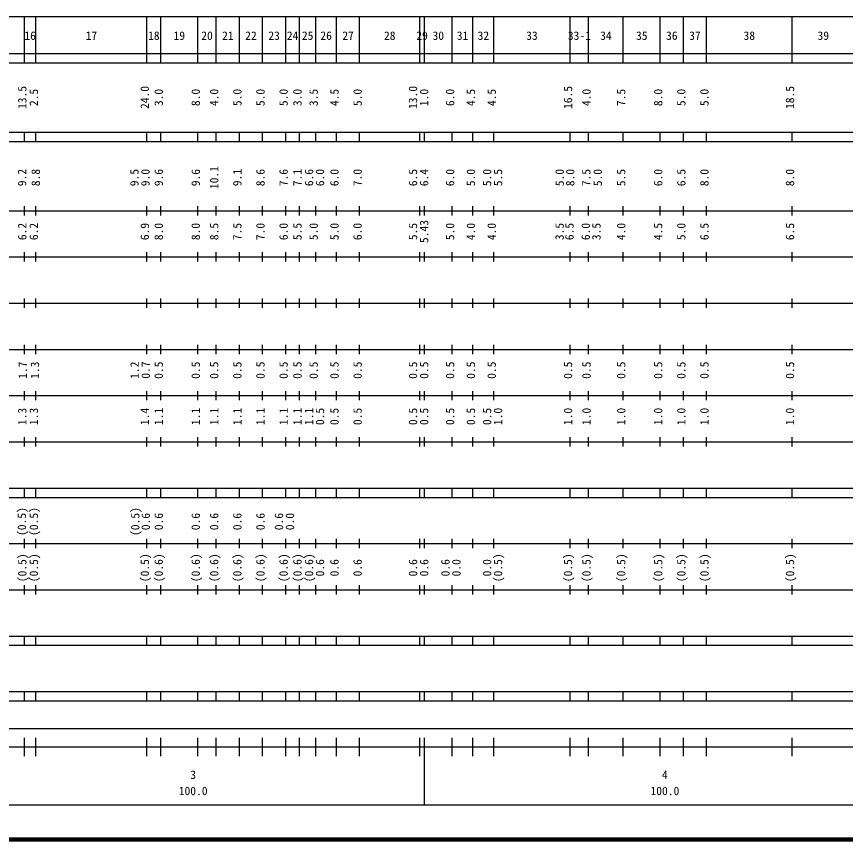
# Model space of a CAD drawing. Units: millimetres on the paper, enlarged 1000 times. Extents: x 40000 to 680000, y 20000 to 380000.
# Drawn here: x 279815 to 459034, y 20000 to 198000 of the extents above; entities that cross this region are included whole.
import ezdxf
from ezdxf.enums import TextEntityAlignment as Align

# ---------------------------------------------------------------- set-up
doc = ezdxf.new("R2010")
doc.units = ezdxf.units.MM
doc.header["$LTSCALE"] = 1000
doc.layers.add('M-TTL', color=2, linetype='Continuous', lineweight=140)
doc.layers.add('M-TTL-BAND', color=7, linetype='Continuous', lineweight=25)
doc.styles.add('ＭＳ ゴシック', font='')
doc.styles.get('ＭＳ ゴシック').set_extended_font_data('MS Gothic')

msp = doc.modelspace()

# ---------------------------------------------------------------- linework, layer by layer
at = {"layer": 'M-TTL'}
msp.add_line((40000, 20000), (680000, 20000), dxfattribs=at)
at = {"layer": 'M-TTL-BAND'}
for p, q in [((68000, 198000), (579000, 198000)), ((281500, 188000), (281500, 198000)), ((284000, 188000), (284000, 198000)), ((308000, 188000), (308000, 198000)), ((311000, 188000), (311000, 198000)), ((319000, 188000), (319000, 198000)), ((323000, 188000), (323000, 198000)), ((328000, 188000), (328000, 198000)), ((333000, 188000), (333000, 198000)), ((338000, 188000), (338000, 198000)), ((341000, 188000), (341000, 198000)), ((344500, 188000), (344500, 198000)), ((349000, 188000), (349000, 198000)), ((354000, 188000), (354000, 198000)), ((367000, 188000), (367000, 198000)), ((368000, 188000), (368000, 198000)), ((374000, 188000), (374000, 198000)), ((378500, 188000), (378500, 198000)), ((383000, 188000), (383000, 198000)), ((399500, 188000), (399500, 198000)), ((403500, 188000), (403500, 198000)), ((411000, 188000), (411000, 198000)), ((419000, 188000), (419000, 198000)), ((424000, 188000), (424000, 198000)), ((429000, 188000), (429000, 198000)), ((447500, 188000), (447500, 198000)), ((40000, 190000), (579000, 190000)), ((40000, 188000), (579000, 188000)), ((40000, 173000), (579000, 173000)), ((281500, 171000), (281500, 173000)), ((284000, 171000), (284000, 173000)), ((308000, 171000), (308000, 173000)), ((311000, 171000), (311000, 173000)), ((319000, 171000), (319000, 173000)), ((323000, 171000), (323000, 173000)), ((328000, 171000), (328000, 173000)), ((333000, 171000), (333000, 173000)), ((338000, 171000), (338000, 173000)), ((341000, 171000), (341000, 173000)), ((344500, 171000), (344500, 173000)), ((349000, 171000), (349000, 173000)), ((354000, 171000), (354000, 173000)), ((367000, 171000), (367000, 173000)), ((368000, 171000), (368000, 173000)), ((374000, 171000), (374000, 173000)), ((378500, 171000), (378500, 173000)), ((383000, 171000), (383000, 173000)), ((399500, 171000), (399500, 173000)), ((403500, 171000), (403500, 173000)), ((411000, 171000), (411000, 173000)), ((419000, 171000), (419000, 173000)), ((424000, 171000), (424000, 173000)), ((429000, 171000), (429000, 173000)), ((447500, 171000), (447500, 173000)), ((40000, 171000), (579000, 171000)), ((40000, 156000), (579000, 156000)), ((281500, 155000), (281500, 157000)), ((284000, 155000), (284000, 157000)), ((308000, 155000), (308000, 157000)), ((311000, 155000), (311000, 157000)), ((319000, 155000), (319000, 157000)), ((323000, 155000), (323000, 157000)), ((328000, 155000), (328000, 157000)), ((333000, 155000), (333000, 157000)), ((338000, 155000), (338000, 157000)), ((341000, 155000), (341000, 157000)), ((344500, 155000), (344500, 157000)), ((349000, 155000), (349000, 157000)), ((354000, 155000), (354000, 157000)), ((367000, 155000), (367000, 157000)), ((368000, 155000), (368000, 157000)), ((374000, 155000), (374000, 157000)), ((378500, 155000), (378500, 157000)), ((383000, 155000), (383000, 157000)), ((399500, 155000), (399500, 157000)), ((403500, 155000), (403500, 157000)), ((411000, 155000), (411000, 157000)), ((419000, 155000), (419000, 157000)), ((424000, 155000), (424000, 157000)), ((429000, 155000), (429000, 157000)), ((447500, 155000), (447500, 157000)), ((281500, 145000), (281500, 147000)), ((284000, 145000), (284000, 147000)), ((308000, 145000), (308000, 147000)), ((311000, 145000), (311000, 147000)), ((319000, 145000), (319000, 147000)), ((323000, 145000), (323000, 147000)), ((328000, 145000), (328000, 147000)), ((333000, 145000), (333000, 147000)), ((338000, 145000), (338000, 147000)), ((341000, 145000), (341000, 147000)), ((344500, 145000), (344500, 147000)), ((349000, 145000), (349000, 147000)), ((354000, 145000), (354000, 147000)), ((367000, 145000), (367000, 147000)), ((368000, 145000), (368000, 147000)), ((374000, 145000), (374000, 147000)), ((378500, 145000), (378500, 147000)), ((383000, 145000), (383000, 147000)), ((399500, 145000), (399500, 147000)), ((403500, 145000), (403500, 147000)), ((411000, 145000), (411000, 147000)), ((419000, 145000), (419000, 147000)), ((424000, 145000), (424000, 147000)), ((429000, 145000), (429000, 147000)), ((447500, 145000), (447500, 147000)), ((46000, 146000), (579000, 146000)), ((281500, 135000), (281500, 137000)), ((284000, 135000), (284000, 137000)), ((308000, 135000), (308000, 137000)), ((311000, 135000), (311000, 137000)), ((319000, 135000), (319000, 137000)), ((323000, 135000), (323000, 137000)), ((328000, 135000), (328000, 137000)), ((333000, 135000), (333000, 137000)), ((338000, 135000), (338000, 137000)), ((341000, 135000), (341000, 137000)), ((344500, 135000), (344500, 137000)), ((349000, 135000), (349000, 137000)), ((354000, 135000), (354000, 137000)), ((367000, 135000), (367000, 137000)), ((368000, 135000), (368000, 137000)), ((374000, 135000), (374000, 137000)), ((378500, 135000), (378500, 137000)), ((383000, 135000), (383000, 137000)), ((399500, 135000), (399500, 137000)), ((403500, 135000), (403500, 137000)), ((411000, 135000), (411000, 137000)), ((419000, 135000), (419000, 137000)), ((424000, 135000), (424000, 137000)), ((429000, 135000), (429000, 137000)), ((447500, 135000), (447500, 137000)), ((52000, 136000), (579000, 136000)), ((46000, 126000), (579000, 126000)), ((281500, 125000), (281500, 127000)), ((284000, 125000), (284000, 127000)), ((308000, 125000), (308000, 127000)), ((311000, 125000), (311000, 127000)), ((319000, 125000), (319000, 127000)), ((323000, 125000), (323000, 127000)), ((328000, 125000), (328000, 127000)), ((333000, 125000), (333000, 127000)), ((338000, 125000), (338000, 127000)), ((341000, 125000), (341000, 127000)), ((344500, 125000), (344500, 127000)), ((349000, 125000), (349000, 127000)), ((354000, 125000), (354000, 127000)), ((367000, 125000), (367000, 127000)), ((368000, 125000), (368000, 127000)), ((374000, 125000), (374000, 127000)), ((378500, 125000), (378500, 127000)), ((383000, 125000), (383000, 127000)), ((399500, 125000), (399500, 127000)), ((403500, 125000), (403500, 127000)), ((411000, 125000), (411000, 127000)), ((419000, 125000), (419000, 127000)), ((424000, 125000), (424000, 127000)), ((429000, 125000), (429000, 127000)), ((447500, 125000), (447500, 127000)), ((281500, 115000), (281500, 117000)), ((284000, 115000), (284000, 117000)), ((308000, 115000), (308000, 117000)), ((311000, 115000), (311000, 117000)), ((319000, 115000), (319000, 117000)), ((323000, 115000), (323000, 117000)), ((328000, 115000), (328000, 117000)), ((333000, 115000), (333000, 117000)), ((338000, 115000), (338000, 117000)), ((341000, 115000), (341000, 117000)), ((344500, 115000), (344500, 117000)), ((349000, 115000), (349000, 117000)), ((354000, 115000), (354000, 117000)), ((367000, 115000), (367000, 117000)), ((368000, 115000), (368000, 117000)), ((374000, 115000), (374000, 117000)), ((378500, 115000), (378500, 117000)), ((383000, 115000), (383000, 117000)), ((399500, 115000), (399500, 117000)), ((403500, 115000), (403500, 117000)), ((411000, 115000), (411000, 117000)), ((419000, 115000), (419000, 117000)), ((424000, 115000), (424000, 117000)), ((429000, 115000), (429000, 117000)), ((447500, 115000), (447500, 117000)), ((52000, 116000), (579000, 116000)), ((46000, 106000), (579000, 106000)), ((281500, 105000), (281500, 107000)), ((284000, 105000), (284000, 107000)), ((308000, 105000), (308000, 107000)), ((311000, 105000), (311000, 107000)), ((319000, 105000), (319000, 107000)), ((323000, 105000), (323000, 107000)), ((328000, 105000), (328000, 107000)), ((333000, 105000), (333000, 107000)), ((338000, 105000), (338000, 107000)), ((341000, 105000), (341000, 107000)), ((344500, 105000), (344500, 107000)), ((349000, 105000), (349000, 107000)), ((354000, 105000), (354000, 107000)), ((367000, 105000), (367000, 107000)), ((368000, 105000), (368000, 107000)), ((374000, 105000), (374000, 107000)), ((378500, 105000), (378500, 107000)), ((383000, 105000), (383000, 107000)), ((399500, 105000), (399500, 107000)), ((403500, 105000), (403500, 107000)), ((411000, 105000), (411000, 107000)), ((419000, 105000), (419000, 107000)), ((424000, 105000), (424000, 107000)), ((429000, 105000), (429000, 107000)), ((447500, 105000), (447500, 107000)), ((40000, 96000), (579000, 96000)), ((281500, 94000), (281500, 96000)), ((284000, 94000), (284000, 96000)), ((308000, 94000), (308000, 96000)), ((311000, 94000), (311000, 96000)), ((319000, 94000), (319000, 96000)), ((323000, 94000), (323000, 96000)), ((328000, 94000), (328000, 96000)), ((333000, 94000), (333000, 96000)), ((338000, 94000), (338000, 96000)), ((341000, 94000), (341000, 96000)), ((344500, 94000), (344500, 96000)), ((349000, 94000), (349000, 96000)), ((354000, 94000), (354000, 96000)), ((367000, 94000), (367000, 96000)), ((368000, 94000), (368000, 96000)), ((374000, 94000), (374000, 96000)), ((378500, 94000), (378500, 96000)), ((383000, 94000), (383000, 96000)), ((399500, 94000), (399500, 96000)), ((403500, 94000), (403500, 96000)), ((411000, 94000), (411000, 96000)), ((419000, 94000), (419000, 96000)), ((424000, 94000), (424000, 96000)), ((429000, 94000), (429000, 96000)), ((447500, 94000), (447500, 96000)), ((40000, 94000), (579000, 94000)), ((281500, 83000), (281500, 85000)), ((284000, 83000), (284000, 85000)), ((308000, 83000), (308000, 85000)), ((311000, 83000), (311000, 85000)), ((319000, 83000), (319000, 85000)), ((323000, 83000), (323000, 85000)), ((328000, 83000), (328000, 85000)), ((333000, 83000), (333000, 85000)), ((338000, 83000), (338000, 85000)), ((341000, 83000), (341000, 85000)), ((344500, 83000), (344500, 85000)), ((349000, 83000), (349000, 85000)), ((354000, 83000), (354000, 85000)), ((367000, 83000), (367000, 85000)), ((368000, 83000), (368000, 85000)), ((374000, 83000), (374000, 85000)), ((378500, 83000), (378500, 85000)), ((383000, 83000), (383000, 85000)), ((399500, 83000), (399500, 85000)), ((403500, 83000), (403500, 85000)), ((411000, 83000), (411000, 85000)), ((419000, 83000), (419000, 85000)), ((424000, 83000), (424000, 85000)), ((429000, 83000), (429000, 85000)), ((447500, 83000), (447500, 85000)), ((49000, 84000), (579000, 84000)), ((40000, 74000), (579000, 74000)), ((281500, 73000), (281500, 75000)), ((284000, 73000), (284000, 75000)), ((308000, 73000), (308000, 75000)), ((311000, 73000), (311000, 75000)), ((319000, 73000), (319000, 75000)), ((323000, 73000), (323000, 75000)), ((328000, 73000), (328000, 75000)), ((333000, 73000), (333000, 75000)), ((338000, 73000), (338000, 75000)), ((341000, 73000), (341000, 75000)), ((344500, 73000), (344500, 75000)), ((349000, 73000), (349000, 75000)), ((354000, 73000), (354000, 75000)), ((367000, 73000), (367000, 75000)), ((368000, 73000), (368000, 75000)), ((374000, 73000), (374000, 75000)), ((378500, 73000), (378500, 75000)), ((383000, 73000), (383000, 75000)), ((399500, 73000), (399500, 75000)), ((403500, 73000), (403500, 75000)), ((411000, 73000), (411000, 75000)), ((419000, 73000), (419000, 75000)), ((424000, 73000), (424000, 75000)), ((429000, 73000), (429000, 75000)), ((447500, 73000), (447500, 75000)), ((40000, 64000), (579000, 64000)), ((281500, 62000), (281500, 64000)), ((284000, 62000), (284000, 64000)), ((308000, 62000), (308000, 64000)), ((311000, 62000), (311000, 64000)), ((319000, 62000), (319000, 64000)), ((323000, 62000), (323000, 64000)), ((328000, 62000), (328000, 64000)), ((333000, 62000), (333000, 64000)), ((338000, 62000), (338000, 64000)), ((341000, 62000), (341000, 64000)), ((344500, 62000), (344500, 64000)), ((349000, 62000), (349000, 64000)), ((354000, 62000), (354000, 64000)), ((367000, 62000), (367000, 64000)), ((368000, 62000), (368000, 64000)), ((374000, 62000), (374000, 64000)), ((378500, 62000), (378500, 64000)), ((383000, 62000), (383000, 64000)), ((399500, 62000), (399500, 64000)), ((403500, 62000), (403500, 64000)), ((411000, 62000), (411000, 64000)), ((419000, 62000), (419000, 64000)), ((424000, 62000), (424000, 64000)), ((429000, 62000), (429000, 64000)), ((447500, 62000), (447500, 64000)), ((40000, 62000), (579000, 62000)), ((40000, 52000), (579000, 52000)), ((281500, 50000), (281500, 52000)), ((284000, 50000), (284000, 52000)), ((308000, 50000), (308000, 52000)), ((311000, 50000), (311000, 52000)), ((319000, 50000), (319000, 52000)), ((323000, 50000), (323000, 52000)), ((328000, 50000), (328000, 52000)), ((333000, 50000), (333000, 52000)), ((338000, 50000), (338000, 52000)), ((341000, 50000), (341000, 52000)), ((344500, 50000), (344500, 52000)), ((349000, 50000), (349000, 52000)), ((354000, 50000), (354000, 52000)), ((367000, 50000), (367000, 52000)), ((368000, 50000), (368000, 52000)), ((374000, 50000), (374000, 52000)), ((378500, 50000), (378500, 52000)), ((383000, 50000), (383000, 52000)), ((399500, 50000), (399500, 52000)), ((403500, 50000), (403500, 52000)), ((411000, 50000), (411000, 52000)), ((419000, 50000), (419000, 52000)), ((424000, 50000), (424000, 52000)), ((429000, 50000), (429000, 52000)), ((447500, 50000), (447500, 52000)), ((40000, 50000), (579000, 50000)), ((71000, 44000), (555000, 44000)), ((281500, 38000), (281500, 42000)), ((284000, 38000), (284000, 42000)), ((308000, 38000), (308000, 42000)), ((311000, 38000), (311000, 42000)), ((319000, 38000), (319000, 42000)), ((323000, 38000), (323000, 42000)), ((328000, 38000), (328000, 42000)), ((333000, 38000), (333000, 42000)), ((338000, 38000), (338000, 42000)), ((341000, 38000), (341000, 42000)), ((344500, 38000), (344500, 42000)), ((349000, 38000), (349000, 42000)), ((354000, 38000), (354000, 42000)), ((367000, 38000), (367000, 42000)), ((368000, 27500), (368000, 42000)), ((374000, 38000), (374000, 42000)), ((378500, 38000), (378500, 42000)), ((383000, 38000), (383000, 42000)), ((399500, 38000), (399500, 42000)), ((403500, 38000), (403500, 42000)), ((411000, 38000), (411000, 42000)), ((419000, 38000), (419000, 42000)), ((424000, 38000), (424000, 42000)), ((429000, 38000), (429000, 42000)), ((447500, 38000), (447500, 42000)), ((40000, 40000), (579000, 40000)), ((68000, 27500), (579000, 27500))]:
    msp.add_line(p, q, dxfattribs=at)

# ---------------------------------------------------------------- texts
at = {"layer": 'M-TTL-BAND', "style": 'ＭＳ ゴシック'}
for s, p in [('16', (282750, 192405)), ('17', (296000, 192405)), ('18', (309500, 192405)), ('19', (315000, 192405)), ('20', (321000, 192405)), ('21', (325500, 192405)), ('22', (330500, 192405)), ('23', (335500, 192405)), ('24', (339500, 192405)), ('25', (342750, 192405)), ('26', (346750, 192405)), ('27', (351500, 192405)), ('28', (360500, 192405)), ('29', (367500, 192405)), ('30', (371000, 192405)), ('31', (376250, 192405)), ('32', (380750, 192405)), ('33', (391250, 192405)), ('33-1', (401500, 192405)), ('34', (407250, 192405)), ('35', (415000, 192405)), ('36', (421500, 192405)), ('37', (426500, 192405)), ('38', (438250, 192405)), ('39', (454250, 192405)), ('3', (318000, 32523)), ('4', (420000, 32523)), ('100.0', (318000, 29033)), ('100.0', (420000, 29033))]:
    msp.add_text(s, height=1833, dxfattribs=at).set_placement(p, align=Align.BOTTOM_CENTER)
for s, p in [('13.5', (282500, 180500)), ('24.0', (309000, 180500)), ('13.0', (366981, 180500)), ('16.5', (400500, 180500)), ('18.5', (448500, 180500)), ('2.5', (285000, 180500)), ('3.0', (312000, 180500)), ('8.0', (320000, 180500)), ('4.0', (324000, 180500)), ('5.0', (329000, 180500)), ('5.0', (334000, 180500)), ('5.0', (339000, 180500)), ('3.0', (342000, 180500)), ('3.5', (345500, 180500)), ('4.5', (350000, 180500)), ('5.0', (355000, 180500)), ('1.0', (369394, 180500)), ('6.0', (375000, 180500)), ('4.5', (379500, 180500)), ('4.5', (384000, 180500)), ('4.0', (404500, 180500)), ('7.5', (412000, 180500)), ('8.0', (420000, 180500)), ('5.0', (425000, 180500)), ('5.0', (430000, 180500)), ('9.2', (282457, 163174)), ('8.8', (285405, 163174)), ('9.5', (306747, 163174)), ('9.0', (309126, 163174)), ('9.6', (312000, 163174)), ('9.6', (320000, 163174)), ('10.1', (324000, 163174)), ('9.1', (329000, 163174)), ('8.6', (334000, 163174)), ('7.6', (339000, 163174)), ('7.1', (342000, 163174)), ('6.6', (344500, 163174)), ('6.0', (346870, 163174)), ('6.0', (350000, 163174)), ('7.0', (355000, 163174)), ('6.5', (366981, 163174)), ('6.4', (369394, 163174)), ('6.0', (375000, 163174)), ('5.0', (379500, 163174)), ('5.0', (383000, 163174)), ('5.5', (385370, 163174)), ('5.0', (398695, 163174)), ('8.0', (400981, 163174)), ('7.5', (404456, 163164)), ('5.0', (406939, 163174)), ('5.5', (412000, 163174)), ('6.0', (420000, 163174)), ('6.5', (425000, 163174)), ('8.0', (430000, 163174)), ('8.0', (448500, 163174)), ('6.2', (282500, 151500)), ('6.2', (285000, 151500)), ('6.9', (309000, 151500)), ('8.0', (312000, 151500)), ('8.0', (320000, 151500)), ('8.5', (324000, 151500)), ('7.5', (329000, 151500)), ('7.0', (334000, 151500)), ('6.0', (339000, 151500)), ('5.5', (342000, 151500)), ('5.0', (345500, 151500)), ('5.0', (350000, 151500)), ('6.0', (355000, 151500)), ('5.5', (366981, 151500)), ('5.43', (369394, 151500)), ('5.0', (375000, 151500)), ('4.0', (379500, 151500)), ('4.0', (384000, 151500)), ('3.5', (398679, 151500)), ('6.5', (400815, 151500)), ('6.0', (404332, 151500)), ('3.5', (406649, 151500)), ('4.0', (412000, 151500)), ('4.5', (420000, 151500)), ('5.0', (425000, 151500)), ('6.5', (430000, 151500)), ('6.5', (448500, 151500)), ('1.7', (282593, 121500)), ('1.3', (285243, 121500)), ('1.2', (306795, 121500)), ('0.7', (309187, 121541)), ('0.5', (312000, 121500)), ('0.5', (320000, 121500)), ('0.5', (324000, 121500)), ('0.5', (329000, 121500)), ('0.5', (334000, 121500)), ('0.5', (339000, 121500)), ('0.5', (342000, 121500)), ('0.5', (345500, 121500)), ('0.5', (350000, 121500)), ('0.5', (355000, 121500)), ('0.5', (366981, 121500)), ('0.5', (369394, 121500)), ('0.5', (375000, 121500)), ('0.5', (379500, 121500)), ('0.5', (384000, 121500)), ('0.5', (400500, 121500)), ('0.5', (404500, 121500)), ('0.5', (412000, 121500)), ('0.5', (420000, 121500)), ('0.5', (425000, 121500)), ('0.5', (430000, 121500)), ('0.5', (448500, 121500)), ('1.3', (282500, 111500)), ('1.3', (285000, 111500)), ('1.4', (309000, 111500)), ('1.1', (312000, 111500)), ('1.1', (320000, 111500)), ('1.1', (324000, 111500)), ('1.1', (329000, 111500)), ('1.1', (334000, 111500)), ('1.1', (339000, 111500)), ('1.1', (342000, 111500)), ('1.1', (344500, 111500)), ('0.5', (346870, 111500)), ('0.5', (350000, 111500)), ('0.5', (355000, 111500)), ('0.5', (366981, 111500)), ('0.5', (369394, 111500)), ('0.5', (375000, 111500)), ('0.5', (379500, 111500)), ('0.5', (383000, 111500)), ('1.0', (385370, 111500)), ('1.0', (400500, 111500)), ('1.0', (404500, 111500)), ('1.0', (412000, 111500)), ('1.0', (420000, 111500)), ('1.0', (425000, 111500)), ('1.0', (430000, 111500)), ('1.0', (448500, 111500)), ('(0.5)', (282410, 88764)), ('(0.5)', (285000, 88764)), ('(0.5)', (306930, 88764)), ('0.6', (309192, 88764)), ('0.6', (312000, 88764)), ('0.6', (320000, 88764)), ('0.6', (324000, 88764)), ('0.6', (329000, 88764)), ('0.6', (334000, 88764)), ('0.6', (338000, 88764)), ('0.0', (340370, 88764)), ('(0.5)', (282500, 78764)), ('(0.5)', (285000, 78764)), ('(0.5)', (309000, 78764)), ('(0.6)', (312000, 78764)), ('(0.6)', (320000, 78764)), ('(0.6)', (324000, 78764)), ('(0.6)', (329000, 78764)), ('(0.6)', (334000, 78764)), ('(0.6)', (339000, 78764)), ('(0.6)', (342000, 78764)), ('(0.6)', (344500, 78764)), ('(0.5)', (385370, 78764)), ('(0.5)', (400500, 78764)), ('(0.5)', (404500, 78764)), ('(0.5)', (412000, 78764)), ('(0.5)', (420000, 78764)), ('(0.5)', (425000, 78764)), ('(0.5)', (430000, 78764)), ('(0.5)', (448500, 78764)), ('0.6', (346870, 78764)), ('0.6', (350000, 78764)), ('0.6', (355000, 78764)), ('0.6', (366981, 78764)), ('0.6', (369394, 78764)), ('0.6', (374000, 78764)), ('0.0', (376370, 78764)), ('0.0', (383000, 78764))]:
    msp.add_text(s, height=1833, rotation=90, dxfattribs=at).set_placement(p, align=Align.BOTTOM_CENTER)

doc.saveas('drawing.dxf')
